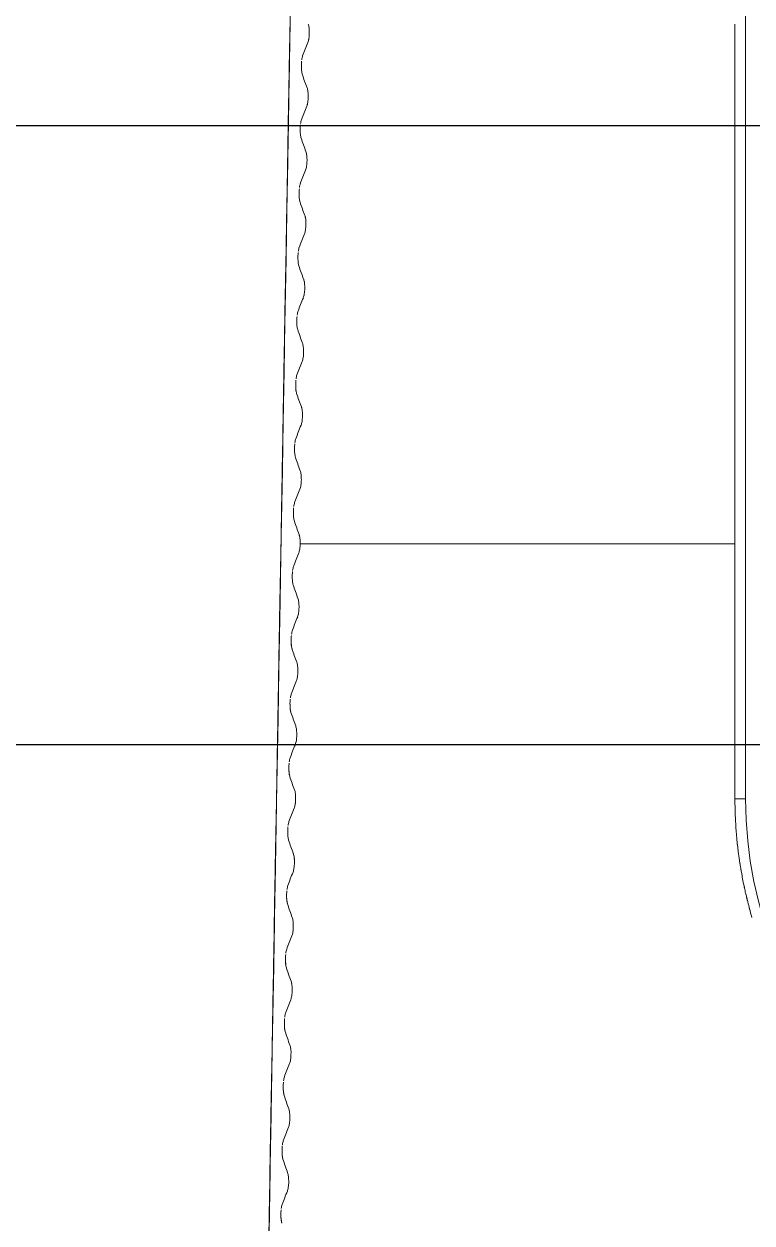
# Model space of a CAD drawing. Header units: inches. Extents: x -456 to 658, y -232 to 0.
# Drawn here: x -117.412 to -116.609, y -30.123 to -28.801 of the extents above; entities that cross this region are included whole.
import ezdxf

# ---------------------------------------------------------------- set-up
doc = ezdxf.new("R2010")
doc.units = ezdxf.units.IN
doc.header["$MEASUREMENT"] = 0

# ---------------------------------------------------------------- blocks, each defined once
blk = doc.blocks.new('ironridge flashfoot front view')
at = {"color": 0, "linetype": 'Continuous', "lineweight": 0}
for p, q in [((7330.5133, 2677.7378), (7330.5133, 2676.6238)), ((7330.5133, 2677.7378), (7330.5133, 2676.6238)), ((7330.5016, 2677.4782), (7330.5016, 2677.4681)), ((7330.5016, 2677.4579), (7330.5016, 2677.4782)), ((7330.5016, 2677.4681), (7330.5016, 2677.4579)), ((7330.5016, 2677.4579), (7330.5016, 2677.4431)), ((7330.5016, 2677.4579), (7330.5016, 2677.4431)), ((7330.5016, 2677.4431), (7330.5016, 2677.4329)), ((7330.5016, 2677.4431), (7330.5016, 2677.4228)), ((7330.5016, 2677.4329), (7330.5016, 2677.4228)), ((7330.5016, 2677.4228), (7330.5016, 2677.4079)), ((7330.5016, 2677.4228), (7330.5016, 2677.4079)), ((7330.5016, 2677.4079), (7330.5016, 2677.3977)), ((7330.5016, 2677.3876), (7330.5016, 2677.4079)), ((7330.5016, 2677.3977), (7330.5016, 2677.3876)), ((7330.5016, 2677.3876), (7330.5016, 2677.3727)), ((7330.5016, 2677.3876), (7330.5016, 2677.3727)), ((7330.5016, 2677.3727), (7330.5016, 2677.3625)), ((7330.5016, 2677.3727), (7330.5016, 2677.3524)), ((7330.5016, 2677.3625), (7330.5016, 2677.3524)), ((7330.5016, 2677.3524), (7330.5016, 2677.3375)), ((7330.5016, 2677.3524), (7330.5016, 2677.3375)), ((7330.5016, 2677.3375), (7330.5016, 2677.3274)), ((7330.5016, 2677.3172), (7330.5016, 2677.3375)), ((7330.5016, 2677.3274), (7330.5016, 2677.3172)), ((7330.5016, 2677.3172), (7330.5016, 2677.3023)), ((7330.5016, 2677.3172), (7330.5016, 2677.3023)), ((7330.5016, 2677.3023), (7330.5016, 2677.2922)), ((7330.5016, 2677.3023), (7330.5016, 2677.282)), ((7330.5016, 2677.2922), (7330.5016, 2677.282)), ((7330.5016, 2677.282), (7330.5016, 2677.2672)), ((7330.5016, 2677.282), (7330.5016, 2677.2672)), ((7330.5016, 2677.2672), (7330.5016, 2677.257)), ((7330.5016, 2677.2468), (7330.5016, 2677.2672)), ((7330.5016, 2677.257), (7330.5016, 2677.2468)), ((7330.5016, 2677.2468), (7330.5016, 2677.232)), ((7330.5016, 2677.2468), (7330.5016, 2677.232)), ((7330.5016, 2677.232), (7330.5016, 2677.2218)), ((7330.5016, 2677.232), (7330.5016, 2677.2117)), ((7330.5016, 2677.2218), (7330.5016, 2677.2117)), ((7330.5016, 2677.2117), (7330.5016, 2677.1968)), ((7330.5016, 2677.2117), (7330.5016, 2677.1968)), ((7330.5016, 2677.1968), (7330.5016, 2677.1866)), ((7330.5016, 2677.1765), (7330.5016, 2677.1968)), ((7330.5016, 2677.1866), (7330.5016, 2677.1765)), ((7330.5016, 2677.1765), (7330.5016, 2677.1616)), ((7330.5016, 2677.1765), (7330.5016, 2677.1616)), ((7330.5016, 2677.1616), (7330.5016, 2677.1515)), ((7330.5016, 2677.1616), (7330.5016, 2677.1413)), ((7330.5016, 2677.1515), (7330.5016, 2677.1413)), ((7330.5016, 2677.1413), (7330.5016, 2677.1264)), ((7330.5016, 2677.1413), (7330.5016, 2677.1264)), ((7330.5016, 2677.1264), (7330.5016, 2677.1163)), ((7330.5016, 2677.1061), (7330.5016, 2677.1264)), ((7330.5016, 2677.1163), (7330.5016, 2677.1061)), ((7330.5016, 2677.1061), (7330.5016, 2677.0913)), ((7330.5016, 2677.1061), (7330.5016, 2677.0913)), ((7330.5016, 2677.0913), (7330.5016, 2677.0811)), ((7330.5016, 2677.0913), (7330.5016, 2677.0709)), ((7330.5016, 2677.0811), (7330.5016, 2677.0709)), ((7330.5016, 2677.0709), (7330.5016, 2677.0561)), ((7330.5016, 2677.0709), (7330.5016, 2677.0561)), ((7330.5016, 2677.0561), (7330.5016, 2677.0459)), ((7330.5016, 2677.0358), (7330.5016, 2677.0561)), ((7330.5016, 2677.0459), (7330.5016, 2677.0358)), ((7330.5016, 2677.0358), (7330.5016, 2677.0209)), ((7330.5016, 2677.0358), (7330.5016, 2677.0209)), ((7330.5016, 2677.0209), (7330.5016, 2677.0107)), ((7330.5016, 2677.0209), (7330.5016, 2677.0006)), ((7330.5016, 2677.0107), (7330.5016, 2677.0006)), ((7330.5016, 2677.0006), (7330.5016, 2676.9857)), ((7330.5016, 2677.0006), (7330.5016, 2676.9857)), ((7330.5016, 2676.9857), (7330.5016, 2676.9755)), ((7330.5016, 2676.9654), (7330.5016, 2676.9857)), ((7330.5016, 2676.9755), (7330.5016, 2676.9654)), ((7330.5016, 2676.9654), (7330.5016, 2676.9505)), ((7330.5016, 2676.9654), (7330.5016, 2676.9505)), ((7330.5016, 2676.9505), (7330.5016, 2676.9404)), ((7330.5016, 2676.9505), (7330.5016, 2676.9302)), ((7330.5016, 2676.9404), (7330.5016, 2676.9302)), ((7330.5016, 2676.9302), (7330.5016, 2676.9153)), ((7330.5016, 2676.9302), (7330.5016, 2676.9153)), ((7330.5016, 2676.9052), (7330.0223, 2676.9052)), ((7330.0223, 2676.9052), (7330.5016, 2676.9052)), ((7330.5016, 2676.9153), (7330.5016, 2676.9052)), ((7330.5016, 2676.895), (7330.5016, 2676.9153)), ((7330.5016, 2676.9052), (7330.5016, 2676.895)), ((7330.5016, 2676.895), (7330.5016, 2676.8802)), ((7330.5016, 2676.895), (7330.5016, 2676.8802)), ((7330.5016, 2676.8802), (7330.5016, 2676.87)), ((7330.5016, 2676.8802), (7330.5016, 2676.8598)), ((7330.5016, 2676.87), (7330.5016, 2676.8598)), ((7330.5016, 2676.8598), (7330.5016, 2676.845)), ((7330.5016, 2676.8598), (7330.5016, 2676.845)), ((7330.5016, 2676.845), (7330.5016, 2676.8348)), ((7330.5016, 2676.8247), (7330.5016, 2676.845)), ((7330.5016, 2676.8348), (7330.5016, 2676.8247)), ((7330.5016, 2676.8247), (7330.5016, 2676.8098)), ((7330.5016, 2676.8247), (7330.5016, 2676.8098)), ((7330.5016, 2676.8098), (7330.5016, 2676.7996)), ((7330.5016, 2676.8098), (7330.5016, 2676.7895)), ((7330.5016, 2676.7996), (7330.5016, 2676.7895)), ((7330.5016, 2676.7895), (7330.5016, 2676.7746)), ((7330.5016, 2676.7895), (7330.5016, 2676.7746)), ((7330.5016, 2676.7746), (7330.5016, 2676.7645)), ((7330.5016, 2676.7543), (7330.5016, 2676.7746)), ((7330.5016, 2676.7645), (7330.5016, 2676.7543)), ((7330.5016, 2676.7543), (7330.5016, 2676.7394)), ((7330.5016, 2676.7543), (7330.5016, 2676.7394)), ((7330.5016, 2676.7394), (7330.5016, 2676.7293)), ((7330.5016, 2676.7394), (7330.5016, 2676.7191)), ((7330.5016, 2676.7293), (7330.5016, 2676.7191)), ((7330.5016, 2676.7191), (7330.5016, 2676.7043)), ((7330.5016, 2676.7191), (7330.5016, 2676.7043)), ((7330.5016, 2676.7043), (7330.5016, 2676.6941)), ((7330.5016, 2676.6839), (7330.5016, 2676.7043)), ((7330.5016, 2676.6941), (7330.5016, 2676.6839)), ((7330.5016, 2676.6839), (7330.5016, 2676.6691)), ((7330.5016, 2676.6839), (7330.5016, 2676.6691)), ((7330.5016, 2676.6691), (7330.5016, 2676.6589)), ((7330.5016, 2676.6691), (7330.5016, 2676.6488)), ((7330.5016, 2676.6589), (7330.5016, 2676.6488)), ((7330.5016, 2676.6488), (7330.5016, 2676.6339)), ((7330.5016, 2676.6488), (7330.5016, 2676.6339)), ((7330.5016, 2676.6339), (7330.5016, 2676.6237)), ((7330.5016, 2676.6238), (7330.5016, 2676.6339)), ((7330.5133, 2676.6238), (7330.5016, 2676.6238)), ((7330.5016, 2676.6238), (7330.5133, 2676.6238)), ((7330.5016, 2676.6237), (7330.5016, 2676.6238))]:
    blk.add_line(p, q, dxfattribs=at)
blk.add_arc((7330.9648, 2676.6238), 0.4515, 180, 0, dxfattribs=at)
blk.add_arc((7330.9648, 2676.6238), 0.4515, 180, 0, dxfattribs=at)
at = {"color": 0, "linetype": 'Continuous', "lineweight": 0, "extrusion": (0, 0, -1)}
for centre, major_axis, ratio, start_param, end_param in [((7331.2618, 2677.3289), (-1.2577, 0), 0.5, 0.182485, 0.206585), ((7331.2646, 2677.5261), (-1.2571, 0), 0.5, -0.189177, -0.165143), ((7331.2623, 2677.2586), (-1.2594, 0), 0.5, 0.182258, 0.206325), ((7331.265, 2677.4557), (-1.2587, 0), 0.5, -0.188917, -0.164916), ((7331.2627, 2677.1882), (-1.2611, 0), 0.5, 0.182032, 0.206066), ((7331.2655, 2677.3853), (-1.2604, 0), 0.5, -0.188658, -0.16469), ((7331.2631, 2677.1178), (-1.2627, 0), 0.5, 0.181807, 0.205808), ((7331.2659, 2677.315), (-1.2621, 0), 0.5, -0.1884, -0.164464), ((7331.2636, 2677.0474), (-1.2644, 0), 0.5, 0.181582, 0.205551), ((7331.2663, 2677.2446), (-1.2637, 0), 0.5, -0.188142, -0.164239), ((7331.264, 2676.9771), (-1.2661, 0), 0.5, 0.181358, 0.205294), ((7331.2668, 2677.1742), (-1.2654, 0), 0.5, -0.187885, -0.164014), ((7331.2644, 2676.9067), (-1.2677, 0), 0.5, 0.181134, 0.205037), ((7331.2672, 2677.1039), (-1.2671, 0), 0.5, -0.187629, -0.16379), ((7331.2649, 2676.8363), (-1.2694, 0), 0.5, 0.180911, 0.204782), ((7331.2677, 2677.0335), (-1.2687, 0), 0.5, -0.187373, -0.163567), ((7331.2653, 2676.766), (-1.271, 0), 0.5, 0.180688, 0.204527), ((7331.2681, 2676.9631), (-1.2704, 0), 0.5, -0.187118, -0.163344), ((7331.2658, 2676.6956), (-1.2727, 0), 0.5, 0.180466, 0.204273), ((7331.2685, 2676.8928), (-1.2721, 0), 0.5, -0.186864, -0.163122), ((7331.2662, 2676.6252), (-1.2744, 0), 0.5, 0.180245, 0.204019), ((7331.269, 2676.8224), (-1.2737, 0), 0.5, -0.18661, -0.1629), ((7331.2666, 2676.5548), (-1.276, 0), 0.5, 0.180024, 0.203766), ((7331.2694, 2676.752), (-1.2754, 0), 0.5, -0.186357, -0.162679), ((7331.2671, 2676.4845), (-1.2777, 0), 0.5, 0.179804, 0.203514), ((7332.3514, 2676.6765), (-1.8495, -0.0704), 0.500271, -0.008036, 0.008036), ((7331.2698, 2676.6817), (-1.2771, 0), 0.5, -0.186105, -0.162459), ((7332.3274, 2676.7801), (-1.8228, -0.2092), 0.502454, -0.000385, 0.008118), ((7331.2675, 2676.4141), (-1.2794, 0), 0.5, 0.179585, 0.203263), ((7332.2799, 2676.6216), (-1.7781, -0.0003), 0.500014, -0.104746, -0.087942), ((7331.2703, 2676.6113), (-1.2787, 0), 0.5, -0.185853, -0.162239), ((7332.2096, 2676.6174), (-1.7074, -0.0002), 0.500014, -0.145782, -0.128199), ((7331.2679, 2676.3437), (-1.281, 0), 0.5, 0.179366, 0.203012), ((7331.2707, 2676.5409), (-1.2804, 0), 0.5, -0.185602, -0.16202), ((7331.2684, 2676.2733), (-1.2827, 0), 0.5, 0.179147, 0.202762), ((7331.2711, 2676.4706), (-1.2821, 0), 0.5, -0.185352, -0.161801), ((7331.2688, 2676.203), (-1.2844, 0), 0.5, 0.178929, 0.202512), ((7331.2716, 2676.4002), (-1.2837, 0), 0.5, -0.185102, -0.161583), ((7331.2692, 2676.1326), (-1.286, 0), 0.5, 0.178712, 0.202263), ((7331.272, 2676.3298), (-1.2854, 0), 0.5, -0.184853, -0.161365), ((7331.2697, 2676.0622), (-1.2877, 0), 0.5, 0.178495, 0.202015)]:
    blk.add_ellipse(centre, major_axis=major_axis, ratio=ratio, start_param=start_param, end_param=end_param, dxfattribs=at)
at = {"color": 0, "linetype": 'Continuous', "lineweight": 0}
for centre, major_axis, start_param, end_param in [((7332.3513, 2676.6237), (-1.8497, 0), 0.010989, 0.02707), ((7332.3273, 2676.6232), (-1.8257, 0), 0.049151, 0.065467), ((7332.2798, 2676.6214), (-1.778, 0), 0.088037, 0.104841), ((7332.2095, 2676.6172), (-1.7073, 0), 0.128267, 0.145851)]:
    blk.add_ellipse(centre, major_axis=major_axis, ratio=0.5, start_param=start_param, end_param=end_param, dxfattribs=at)
for points in [[(7330.0178, 2677.8613), (7329.9974, 2676.6944), (7329.9771, 2675.5276), (7329.9567, 2674.3608)], [(7329.9567, 2674.3608), (7329.9774, 2675.5463), (7329.9978, 2676.7131), (7330.0178, 2677.8613)], [(7330.0179, 2677.8613), (7329.9981, 2676.7255), (7329.9777, 2675.5586), (7329.9568, 2674.3608)], [(7329.9568, 2674.3608), (7329.9772, 2675.5276), (7329.9976, 2676.6944), (7330.0179, 2677.8613)], [(7330.0319, 2677.4623), (7330.0317, 2677.4606), (7330.0313, 2677.4591), (7330.0309, 2677.4579)], [(7330.0236, 2677.4329), (7330.0237, 2677.4344), (7330.0238, 2677.4359), (7330.0239, 2677.4373)], [(7330.024, 2677.4387), (7330.0243, 2677.4404), (7330.0246, 2677.442), (7330.025, 2677.4431)], [(7330.0307, 2677.3919), (7330.0304, 2677.3902), (7330.0301, 2677.3887), (7330.0296, 2677.3876)], [(7330.0224, 2677.3625), (7330.0224, 2677.364), (7330.0225, 2677.3656), (7330.0226, 2677.367)], [(7330.0228, 2677.3684), (7330.023, 2677.3701), (7330.0233, 2677.3716), (7330.0237, 2677.3727)], [(7330.0294, 2677.3215), (7330.0292, 2677.3199), (7330.0288, 2677.3183), (7330.0283, 2677.3172)], [(7330.0215, 2677.298), (7330.0218, 2677.2997), (7330.0221, 2677.3012), (7330.0225, 2677.3023)], [(7330.0211, 2677.2922), (7330.0212, 2677.2937), (7330.0212, 2677.2952), (7330.0214, 2677.2966)], [(7330.0282, 2677.2512), (7330.0279, 2677.2495), (7330.0275, 2677.248), (7330.0271, 2677.2468)], [(7330.0199, 2677.2218), (7330.0199, 2677.2233), (7330.02, 2677.2248), (7330.0201, 2677.2262)], [(7330.0203, 2677.2276), (7330.0205, 2677.2294), (7330.0208, 2677.2309), (7330.0212, 2677.232)], [(7330.0269, 2677.1808), (7330.0266, 2677.1791), (7330.0263, 2677.1776), (7330.0258, 2677.1765)], [(7330.0186, 2677.1515), (7330.0187, 2677.153), (7330.0187, 2677.1545), (7330.0189, 2677.1559)], [(7330.019, 2677.1573), (7330.0193, 2677.159), (7330.0196, 2677.1605), (7330.02, 2677.1616)], [(7330.0256, 2677.1105), (7330.0254, 2677.1088), (7330.025, 2677.1072), (7330.0245, 2677.1061)], [(7330.0178, 2677.0869), (7330.018, 2677.0886), (7330.0183, 2677.0902), (7330.0187, 2677.0913)], [(7330.0174, 2677.0811), (7330.0174, 2677.0826), (7330.0175, 2677.0841), (7330.0176, 2677.0855)], [(7330.0244, 2677.0401), (7330.0241, 2677.0384), (7330.0238, 2677.0369), (7330.0233, 2677.0358)], [(7330.0161, 2677.0107), (7330.0162, 2677.0122), (7330.0162, 2677.0138), (7330.0164, 2677.0152)], [(7330.0165, 2677.0166), (7330.0168, 2677.0183), (7330.0171, 2677.0198), (7330.0175, 2677.0209)], [(7330.0231, 2676.9697), (7330.0228, 2676.968), (7330.0225, 2676.9665), (7330.022, 2676.9654)], [(7330.0149, 2676.9404), (7330.0149, 2676.9419), (7330.015, 2676.9434), (7330.0151, 2676.9448)], [(7330.0153, 2676.9462), (7330.0155, 2676.9479), (7330.0158, 2676.9494), (7330.0162, 2676.9505)], [(7330.0218, 2676.8994), (7330.0216, 2676.8977), (7330.0212, 2676.8962), (7330.0208, 2676.895)], [(7330.014, 2676.8758), (7330.0143, 2676.8775), (7330.0146, 2676.8791), (7330.015, 2676.8802)], [(7330.0136, 2676.87), (7330.0137, 2676.8715), (7330.0137, 2676.873), (7330.0139, 2676.8744)], [(7330.0206, 2676.829), (7330.0203, 2676.8273), (7330.02, 2676.8258), (7330.0195, 2676.8247)], [(7330.0134, 2676.7895), (7330.0126, 2676.7917), (7330.0123, 2676.7958), (7330.0124, 2676.7996)], [(7330.0124, 2676.7996), (7330.0124, 2676.8011), (7330.0125, 2676.8027), (7330.0126, 2676.8041)], [(7330.0128, 2676.8055), (7330.013, 2676.8072), (7330.0133, 2676.8087), (7330.0137, 2676.8098)], [(7330.0193, 2676.7586), (7330.0191, 2676.757), (7330.0187, 2676.7554), (7330.0182, 2676.7543)], [(7330.0111, 2676.7293), (7330.0112, 2676.7308), (7330.0112, 2676.7323), (7330.0114, 2676.7337)], [(7330.0115, 2676.7351), (7330.0118, 2676.7368), (7330.0121, 2676.7383), (7330.0125, 2676.7394)], [(7330.0121, 2676.7191), (7330.0114, 2676.7213), (7330.0111, 2676.7255), (7330.0111, 2676.7293)], [(7330.0181, 2676.6883), (7330.0178, 2676.6866), (7330.0175, 2676.6851), (7330.017, 2676.6839)], [(7330.0103, 2676.6647), (7330.0105, 2676.6664), (7330.0108, 2676.668), (7330.0112, 2676.6691)], [(7330.0108, 2676.6488), (7330.0101, 2676.6509), (7330.0098, 2676.6551), (7330.0099, 2676.6589)], [(7330.0099, 2676.6589), (7330.0099, 2676.6604), (7330.01, 2676.6619), (7330.0101, 2676.6633)], [(7330.0168, 2676.6179), (7330.0165, 2676.6162), (7330.0162, 2676.6147), (7330.0157, 2676.6136)], [(7330.009, 2676.5944), (7330.0093, 2676.5961), (7330.0096, 2676.5976), (7330.01, 2676.5987)], [(7330.5023, 2676.5987), (7330.5024, 2676.5968), (7330.5026, 2676.593), (7330.5029, 2676.5886)], [(7330.0086, 2676.5886), (7330.0087, 2676.59), (7330.0087, 2676.5916), (7330.0089, 2676.593)], [(7330.0096, 2676.5784), (7330.0089, 2676.5806), (7330.0086, 2676.5847), (7330.0086, 2676.5886)], [(7330.5034, 2676.5827), (7330.5033, 2676.5845), (7330.5031, 2676.5865), (7330.5029, 2676.5886)], [(7330.0155, 2676.5475), (7330.0153, 2676.5459), (7330.0149, 2676.5443), (7330.0145, 2676.5432)], [(7330.0074, 2676.5182), (7330.0074, 2676.5197), (7330.0075, 2676.5212), (7330.0076, 2676.5226)], [(7330.0078, 2676.524), (7330.008, 2676.5257), (7330.0083, 2676.5272), (7330.0087, 2676.5283)], [(7330.5124, 2676.5241), (7330.5121, 2676.5259), (7330.5118, 2676.5273), (7330.5115, 2676.5283)], [(7330.0083, 2676.508), (7330.0076, 2676.5102), (7330.0073, 2676.5144), (7330.0074, 2676.5182)], [(7330.0143, 2676.4772), (7330.014, 2676.4755), (7330.0137, 2676.474), (7330.0132, 2676.4729)], [(7330.0065, 2676.4536), (7330.0067, 2676.4554), (7330.0071, 2676.4569), (7330.0075, 2676.458)], [(7330.0061, 2676.4478), (7330.0061, 2676.4493), (7330.0062, 2676.4508), (7330.0064, 2676.4522)], [(7330.0071, 2676.4377), (7330.0064, 2676.4399), (7330.0061, 2676.444), (7330.0061, 2676.4478)], [(7330.013, 2676.4068), (7330.0128, 2676.4051), (7330.0124, 2676.4036), (7330.0119, 2676.4025)], [(7330.0053, 2676.3833), (7330.0055, 2676.385), (7330.0058, 2676.3865), (7330.0062, 2676.3876)], [(7330.0058, 2676.3673), (7330.0051, 2676.3695), (7330.0048, 2676.3736), (7330.0049, 2676.3775)], [(7330.0049, 2676.3775), (7330.0049, 2676.379), (7330.005, 2676.3805), (7330.0051, 2676.3819)], [(7330.0118, 2676.3365), (7330.0115, 2676.3348), (7330.0111, 2676.3332), (7330.0107, 2676.3321)], [(7330.0036, 2676.3071), (7330.0036, 2676.3086), (7330.0037, 2676.3101), (7330.0039, 2676.3115)], [(7330.004, 2676.3129), (7330.0042, 2676.3146), (7330.0046, 2676.3162), (7330.0049, 2676.3173)], [(7330.0046, 2676.2969), (7330.0039, 2676.2991), (7330.0036, 2676.3033), (7330.0036, 2676.3071)], [(7330.0105, 2676.2661), (7330.0102, 2676.2644), (7330.0099, 2676.2629), (7330.0094, 2676.2618)], [(7330.0028, 2676.2426), (7330.003, 2676.2443), (7330.0033, 2676.2458), (7330.0037, 2676.2469)], [(7330.0033, 2676.2266), (7330.0026, 2676.2288), (7330.0023, 2676.2329), (7330.0024, 2676.2367)], [(7330.0024, 2676.2367), (7330.0024, 2676.2382), (7330.0025, 2676.2398), (7330.0026, 2676.2412)], [(7330.0092, 2676.1957), (7330.009, 2676.194), (7330.0086, 2676.1925), (7330.0082, 2676.1914)], [(7330.0015, 2676.1722), (7330.0017, 2676.1739), (7330.002, 2676.1754), (7330.0024, 2676.1765)], [(7330.0011, 2676.1664), (7330.0011, 2676.1679), (7330.0012, 2676.1694), (7330.0014, 2676.1708)], [(7330.0021, 2676.1562), (7330.0014, 2676.1584), (7330.0011, 2676.1625), (7330.0011, 2676.1664)]]:
    blk.add_open_spline(points, degree=3, dxfattribs=at)
for points, knots in [([(7330.0324, 2677.4681), (7330.0324, 2677.4702), (7330.0324, 2677.4722), (7330.0321, 2677.474), (7330.0319, 2677.4758), (7330.0316, 2677.4772), (7330.0312, 2677.4782)], [0.0002672688, 0.0002672688, 0.0002672688, 0.0002672688, 0.0004003883, 0.0004003883, 0.0004003883, 0.0005335079, 0.0005335079, 0.0005335079, 0.0005335079]), ([(7330.0312, 2677.4782), (7330.0316, 2677.4771), (7330.0319, 2677.4756), (7330.0322, 2677.4739), (7330.0324, 2677.4722), (7330.0324, 2677.4701), (7330.0324, 2677.4681)], [0, 0, 0, 0, 0.0001348826, 0.0001348826, 0.0001348826, 0.0002697652, 0.0002697652, 0.0002697652, 0.0002697652]), ([(7330.0309, 2677.4579), (7330.0313, 2677.459), (7330.0316, 2677.4604), (7330.0319, 2677.4622), (7330.0321, 2677.4631), (7330.0322, 2677.464), (7330.0323, 2677.465), (7330.0323, 2677.466), (7330.0324, 2677.4671), (7330.0324, 2677.4681)], [0, 0, 0, 0, 0.0001336344, 0.0001336344, 0.0001336344, 0.0002004516, 0.0002004516, 0.0002004516, 0.0002672688, 0.0002672688, 0.0002672688, 0.0002672688]), ([(7330.0246, 2677.4228), (7330.0243, 2677.4238), (7330.024, 2677.4254), (7330.0238, 2677.4271), (7330.0237, 2677.4288), (7330.0236, 2677.4309), (7330.0236, 2677.4329)], [0, 0, 0, 0, 0.0001329686, 0.0001329686, 0.0001329686, 0.0002659373, 0.0002659373, 0.0002659373, 0.0002659373]), ([(7330.0246, 2677.4228), (7330.0243, 2677.4238), (7330.024, 2677.4252), (7330.0238, 2677.427), (7330.0238, 2677.427), (7330.0238, 2677.4271), (7330.0238, 2677.4271)], [0, 0, 0, 0, 0.0001329686, 0.0001329686, 0.0001329686, 0.0001337566, 0.0001337566, 0.0001337566, 0.0001337566]), ([(7330.0311, 2677.3977), (7330.0312, 2677.3998), (7330.0311, 2677.4018), (7330.0309, 2677.4036), (7330.0307, 2677.4054), (7330.0304, 2677.4068), (7330.03, 2677.4079)], [0.0002672624, 0.0002672624, 0.0002672624, 0.0002672624, 0.0004003796, 0.0004003796, 0.0004003796, 0.0005334967, 0.0005334967, 0.0005334967, 0.0005334967]), ([(7330.03, 2677.4079), (7330.0304, 2677.4068), (7330.0307, 2677.4052), (7330.0309, 2677.4035), (7330.0311, 2677.4018), (7330.0312, 2677.3997), (7330.0311, 2677.3977)], [0, 0, 0, 0, 0.0001348804, 0.0001348804, 0.0001348804, 0.0002697608, 0.0002697608, 0.0002697608, 0.0002697608]), ([(7330.0296, 2677.3876), (7330.03, 2677.3886), (7330.0304, 2677.39), (7330.0307, 2677.3918), (7330.0308, 2677.3927), (7330.0309, 2677.3937), (7330.031, 2677.3947), (7330.0311, 2677.3957), (7330.0311, 2677.3967), (7330.0311, 2677.3977)], [0, 0, 0, 0, 0.0001336312, 0.0001336312, 0.0001336312, 0.0002004468, 0.0002004468, 0.0002004468, 0.0002672624, 0.0002672624, 0.0002672624, 0.0002672624]), ([(7330.0234, 2677.3524), (7330.023, 2677.3535), (7330.0228, 2677.355), (7330.0226, 2677.3567), (7330.0224, 2677.3585), (7330.0224, 2677.3605), (7330.0224, 2677.3625)], [0, 0, 0, 0, 0.0001329668, 0.0001329668, 0.0001329668, 0.0002659335, 0.0002659335, 0.0002659335, 0.0002659335]), ([(7330.0234, 2677.3524), (7330.023, 2677.3534), (7330.0228, 2677.3549), (7330.0226, 2677.3567), (7330.0226, 2677.3567), (7330.0226, 2677.3567), (7330.0226, 2677.3567)], [0, 0, 0, 0, 0.0001329668, 0.0001329668, 0.0001329668, 0.0001337629, 0.0001337629, 0.0001337629, 0.0001337629]), ([(7330.0283, 2677.3172), (7330.0288, 2677.3183), (7330.0291, 2677.3197), (7330.0294, 2677.3215), (7330.0295, 2677.3224), (7330.0297, 2677.3233), (7330.0297, 2677.3243), (7330.0298, 2677.3253), (7330.0299, 2677.3263), (7330.0299, 2677.3274)], [0, 0, 0, 0, 0.000133628, 0.000133628, 0.000133628, 0.0002004421, 0.0002004421, 0.0002004421, 0.0002672561, 0.0002672561, 0.0002672561, 0.0002672561]), ([(7330.0299, 2677.3274), (7330.0299, 2677.3295), (7330.0298, 2677.3314), (7330.0296, 2677.3332), (7330.0294, 2677.3351), (7330.0291, 2677.3365), (7330.0287, 2677.3375)], [0.0002672561, 0.0002672561, 0.0002672561, 0.0002672561, 0.0004003709, 0.0004003709, 0.0004003709, 0.0005334857, 0.0005334857, 0.0005334857, 0.0005334857]), ([(7330.0287, 2677.3375), (7330.0291, 2677.3364), (7330.0294, 2677.3349), (7330.0296, 2677.3331), (7330.0298, 2677.3314), (7330.0299, 2677.3294), (7330.0299, 2677.3274)], [0, 0, 0, 0, 0.0001348782, 0.0001348782, 0.0001348782, 0.0002697564, 0.0002697564, 0.0002697564, 0.0002697564]), ([(7330.0221, 2677.282), (7330.0218, 2677.2831), (7330.0215, 2677.2846), (7330.0213, 2677.2864), (7330.0212, 2677.2881), (7330.0211, 2677.2902), (7330.0211, 2677.2922)], [0, 0, 0, 0, 0.0001329649, 0.0001329649, 0.0001329649, 0.0002659298, 0.0002659298, 0.0002659298, 0.0002659298]), ([(7330.0221, 2677.282), (7330.0218, 2677.2831), (7330.0215, 2677.2845), (7330.0213, 2677.2863), (7330.0213, 2677.2863), (7330.0213, 2677.2863), (7330.0213, 2677.2863)], [0, 0, 0, 0, 0.0001329649, 0.0001329649, 0.0001329649, 0.0001337473, 0.0001337473, 0.0001337473, 0.0001337473]), ([(7330.0286, 2677.257), (7330.0287, 2677.2591), (7330.0286, 2677.2611), (7330.0284, 2677.2629), (7330.0281, 2677.2647), (7330.0278, 2677.2661), (7330.0274, 2677.2672)], [0.0002672497, 0.0002672497, 0.0002672497, 0.0002672497, 0.0004003622, 0.0004003622, 0.0004003622, 0.0005334746, 0.0005334746, 0.0005334746, 0.0005334746]), ([(7330.0274, 2677.2672), (7330.0279, 2677.266), (7330.0282, 2677.2645), (7330.0284, 2677.2628), (7330.0286, 2677.2611), (7330.0287, 2677.259), (7330.0286, 2677.257)], [0, 0, 0, 0, 0.000134876, 0.000134876, 0.000134876, 0.0002697521, 0.0002697521, 0.0002697521, 0.0002697521]), ([(7330.0271, 2677.2468), (7330.0275, 2677.2479), (7330.0279, 2677.2493), (7330.0281, 2677.2511), (7330.0283, 2677.252), (7330.0284, 2677.2529), (7330.0285, 2677.2539), (7330.0286, 2677.2549), (7330.0286, 2677.256), (7330.0286, 2677.257)], [0, 0, 0, 0, 0.0001336249, 0.0001336249, 0.0001336249, 0.0002004373, 0.0002004373, 0.0002004373, 0.0002672497, 0.0002672497, 0.0002672497, 0.0002672497]), ([(7330.0209, 2677.2117), (7330.0205, 2677.2127), (7330.0203, 2677.2143), (7330.0201, 2677.216), (7330.0199, 2677.2177), (7330.0198, 2677.2198), (7330.0199, 2677.2218)], [0, 0, 0, 0, 0.0001329631, 0.0001329631, 0.0001329631, 0.0002659261, 0.0002659261, 0.0002659261, 0.0002659261]), ([(7330.0209, 2677.2117), (7330.0205, 2677.2127), (7330.0203, 2677.2141), (7330.0201, 2677.2159), (7330.0201, 2677.216), (7330.0201, 2677.216), (7330.0201, 2677.216)], [0, 0, 0, 0, 0.0001329631, 0.0001329631, 0.0001329631, 0.0001337478, 0.0001337478, 0.0001337478, 0.0001337478]), ([(7330.0274, 2677.1866), (7330.0274, 2677.1887), (7330.0273, 2677.1907), (7330.0271, 2677.1925), (7330.0269, 2677.1943), (7330.0266, 2677.1958), (7330.0262, 2677.1968)], [0.0002672435, 0.0002672435, 0.0002672435, 0.0002672435, 0.0004003535, 0.0004003535, 0.0004003535, 0.0005334636, 0.0005334636, 0.0005334636, 0.0005334636]), ([(7330.0262, 2677.1968), (7330.0266, 2677.1957), (7330.0269, 2677.1941), (7330.0271, 2677.1924), (7330.0273, 2677.1907), (7330.0274, 2677.1887), (7330.0274, 2677.1866)], [0, 0, 0, 0, 0.0001348739, 0.0001348739, 0.0001348739, 0.0002697477, 0.0002697477, 0.0002697477, 0.0002697477]), ([(7330.0258, 2677.1765), (7330.0262, 2677.1775), (7330.0266, 2677.1789), (7330.0269, 2677.1807), (7330.027, 2677.1816), (7330.0271, 2677.1826), (7330.0272, 2677.1836), (7330.0273, 2677.1846), (7330.0273, 2677.1856), (7330.0274, 2677.1866)], [0, 0, 0, 0, 0.0001336217, 0.0001336217, 0.0001336217, 0.0002004326, 0.0002004326, 0.0002004326, 0.0002672435, 0.0002672435, 0.0002672435, 0.0002672435]), ([(7330.0196, 2677.1413), (7330.0193, 2677.1424), (7330.019, 2677.1439), (7330.0188, 2677.1456), (7330.0187, 2677.1474), (7330.0186, 2677.1494), (7330.0186, 2677.1515)], [0, 0, 0, 0, 0.0001329612, 0.0001329612, 0.0001329612, 0.0002659225, 0.0002659225, 0.0002659225, 0.0002659225]), ([(7330.0196, 2677.1413), (7330.0193, 2677.1423), (7330.019, 2677.1438), (7330.0188, 2677.1456), (7330.0188, 2677.1456), (7330.0188, 2677.1456), (7330.0188, 2677.1456)], [0, 0, 0, 0, 0.0001329612, 0.0001329612, 0.0001329612, 0.0001337541, 0.0001337541, 0.0001337541, 0.0001337541]), ([(7330.0245, 2677.1061), (7330.025, 2677.1072), (7330.0253, 2677.1086), (7330.0256, 2677.1104), (7330.0258, 2677.1113), (7330.0259, 2677.1122), (7330.0259, 2677.1132), (7330.026, 2677.1142), (7330.0261, 2677.1152), (7330.0261, 2677.1163)], [0, 0, 0, 0, 0.0001336186, 0.0001336186, 0.0001336186, 0.0002004279, 0.0002004279, 0.0002004279, 0.0002672372, 0.0002672372, 0.0002672372, 0.0002672372]), ([(7330.0261, 2677.1163), (7330.0261, 2677.1184), (7330.026, 2677.1203), (7330.0258, 2677.1222), (7330.0256, 2677.124), (7330.0253, 2677.1254), (7330.0249, 2677.1264)], [0.0002672372, 0.0002672372, 0.0002672372, 0.0002672372, 0.0004003449, 0.0004003449, 0.0004003449, 0.0005334527, 0.0005334527, 0.0005334527, 0.0005334527]), ([(7330.0249, 2677.1264), (7330.0253, 2677.1253), (7330.0256, 2677.1238), (7330.0258, 2677.1221), (7330.026, 2677.1203), (7330.0261, 2677.1183), (7330.0261, 2677.1163)], [0, 0, 0, 0, 0.0001348717, 0.0001348717, 0.0001348717, 0.0002697434, 0.0002697434, 0.0002697434, 0.0002697434]), ([(7330.0184, 2677.0709), (7330.018, 2677.072), (7330.0177, 2677.0735), (7330.0176, 2677.0753), (7330.0174, 2677.077), (7330.0173, 2677.0791), (7330.0174, 2677.0811)], [0, 0, 0, 0, 0.0001329594, 0.0001329594, 0.0001329594, 0.0002659188, 0.0002659188, 0.0002659188, 0.0002659188]), ([(7330.0184, 2677.0709), (7330.018, 2677.072), (7330.0178, 2677.0734), (7330.0176, 2677.0752), (7330.0176, 2677.0752), (7330.0176, 2677.0752), (7330.0176, 2677.0752)], [0, 0, 0, 0, 0.0001329594, 0.0001329594, 0.0001329594, 0.0001337612, 0.0001337612, 0.0001337612, 0.0001337612]), ([(7330.0248, 2677.0459), (7330.0249, 2677.048), (7330.0248, 2677.05), (7330.0246, 2677.0518), (7330.0244, 2677.0536), (7330.024, 2677.055), (7330.0237, 2677.0561)], [0.0002672309, 0.0002672309, 0.0002672309, 0.0002672309, 0.0004003363, 0.0004003363, 0.0004003363, 0.0005334417, 0.0005334417, 0.0005334417, 0.0005334417]), ([(7330.0237, 2677.0561), (7330.0241, 2677.055), (7330.0244, 2677.0534), (7330.0246, 2677.0517), (7330.0248, 2677.05), (7330.0249, 2677.0479), (7330.0248, 2677.0459)], [0, 0, 0, 0, 0.0001348695, 0.0001348695, 0.0001348695, 0.0002697391, 0.0002697391, 0.0002697391, 0.0002697391]), ([(7330.0233, 2677.0358), (7330.0237, 2677.0368), (7330.0241, 2677.0382), (7330.0244, 2677.04), (7330.0245, 2677.0409), (7330.0246, 2677.0419), (7330.0247, 2677.0429), (7330.0248, 2677.0439), (7330.0248, 2677.0449), (7330.0248, 2677.0459)], [0, 0, 0, 0, 0.0001336155, 0.0001336155, 0.0001336155, 0.0002004232, 0.0002004232, 0.0002004232, 0.0002672309, 0.0002672309, 0.0002672309, 0.0002672309]), ([(7330.0171, 2677.0006), (7330.0168, 2677.0017), (7330.0165, 2677.0032), (7330.0163, 2677.0049), (7330.0162, 2677.0067), (7330.0161, 2677.0087), (7330.0161, 2677.0107)], [0, 0, 0, 0, 0.0001329576, 0.0001329576, 0.0001329576, 0.0002659152, 0.0002659152, 0.0002659152, 0.0002659152]), ([(7330.0171, 2677.0006), (7330.0168, 2677.0016), (7330.0165, 2677.003), (7330.0163, 2677.0049), (7330.0163, 2677.0049), (7330.0163, 2677.0049), (7330.0163, 2677.0049)], [0, 0, 0, 0, 0.0001329576, 0.0001329576, 0.0001329576, 0.0001337421, 0.0001337421, 0.0001337421, 0.0001337421]), ([(7330.0236, 2676.9755), (7330.0236, 2676.9777), (7330.0235, 2676.9796), (7330.0233, 2676.9814), (7330.0231, 2676.9832), (7330.0228, 2676.9847), (7330.0224, 2676.9857)], [0.0002672247, 0.0002672247, 0.0002672247, 0.0002672247, 0.0004003278, 0.0004003278, 0.0004003278, 0.0005334309, 0.0005334309, 0.0005334309, 0.0005334309]), ([(7330.0224, 2676.9857), (7330.0228, 2676.9846), (7330.0231, 2676.9831), (7330.0233, 2676.9813), (7330.0235, 2676.9796), (7330.0236, 2676.9776), (7330.0236, 2676.9755)], [0, 0, 0, 0, 0.0001348674, 0.0001348674, 0.0001348674, 0.0002697348, 0.0002697348, 0.0002697348, 0.0002697348]), ([(7330.022, 2676.9654), (7330.0225, 2676.9664), (7330.0228, 2676.9679), (7330.0231, 2676.9696), (7330.0232, 2676.9705), (7330.0233, 2676.9715), (7330.0234, 2676.9725), (7330.0235, 2676.9735), (7330.0236, 2676.9745), (7330.0236, 2676.9755)], [0, 0, 0, 0, 0.0001336124, 0.0001336124, 0.0001336124, 0.0002004185, 0.0002004185, 0.0002004185, 0.0002672247, 0.0002672247, 0.0002672247, 0.0002672247]), ([(7330.0159, 2676.9302), (7330.0155, 2676.9313), (7330.0152, 2676.9328), (7330.0151, 2676.9346), (7330.0149, 2676.9363), (7330.0148, 2676.9383), (7330.0149, 2676.9404)], [0, 0, 0, 0, 0.0001329558, 0.0001329558, 0.0001329558, 0.0002659116, 0.0002659116, 0.0002659116, 0.0002659116]), ([(7330.0159, 2676.9302), (7330.0155, 2676.9313), (7330.0153, 2676.9327), (7330.0151, 2676.9345), (7330.0151, 2676.9345), (7330.0151, 2676.9345), (7330.0151, 2676.9345)], [0, 0, 0, 0, 0.0001329558, 0.0001329558, 0.0001329558, 0.0001337547, 0.0001337547, 0.0001337547, 0.0001337547]), ([(7330.0208, 2676.895), (7330.0212, 2676.8961), (7330.0216, 2676.8975), (7330.0218, 2676.8993), (7330.022, 2676.9002), (7330.0221, 2676.9011), (7330.0222, 2676.9021), (7330.0222, 2676.9031), (7330.0223, 2676.9041), (7330.0223, 2676.9052)], [0, 0, 0, 0, 0.0001336093, 0.0001336093, 0.0001336093, 0.0002004139, 0.0002004139, 0.0002004139, 0.0002672185, 0.0002672185, 0.0002672185, 0.0002672185]), ([(7330.0223, 2676.9052), (7330.0223, 2676.9073), (7330.0223, 2676.9092), (7330.022, 2676.9111), (7330.0218, 2676.9129), (7330.0215, 2676.9143), (7330.0211, 2676.9153)], [0.0002672185, 0.0002672185, 0.0002672185, 0.0002672185, 0.0004003193, 0.0004003193, 0.0004003193, 0.0005334201, 0.0005334201, 0.0005334201, 0.0005334201]), ([(7330.0211, 2676.9153), (7330.0216, 2676.9142), (7330.0219, 2676.9127), (7330.0221, 2676.911), (7330.0223, 2676.9092), (7330.0223, 2676.9072), (7330.0223, 2676.9052)], [0, 0, 0, 0, 0.0001348653, 0.0001348653, 0.0001348653, 0.0002697305, 0.0002697305, 0.0002697305, 0.0002697305]), ([(7330.0146, 2676.8598), (7330.0142, 2676.8609), (7330.014, 2676.8625), (7330.0138, 2676.8642), (7330.0137, 2676.8659), (7330.0136, 2676.868), (7330.0136, 2676.87)], [0, 0, 0, 0, 0.000132954, 0.000132954, 0.000132954, 0.0002659079, 0.0002659079, 0.0002659079, 0.0002659079]), ([(7330.0146, 2676.8598), (7330.0143, 2676.8609), (7330.014, 2676.8623), (7330.0138, 2676.8641), (7330.0138, 2676.8641), (7330.0138, 2676.8641), (7330.0138, 2676.8642)], [0, 0, 0, 0, 0.000132954, 0.000132954, 0.000132954, 0.0001337574, 0.0001337574, 0.0001337574, 0.0001337574]), ([(7330.0211, 2676.8348), (7330.0211, 2676.8369), (7330.021, 2676.8389), (7330.0208, 2676.8407), (7330.0206, 2676.8425), (7330.0203, 2676.8439), (7330.0199, 2676.845)], [0.0002672123, 0.0002672123, 0.0002672123, 0.0002672123, 0.0004003108, 0.0004003108, 0.0004003108, 0.0005334093, 0.0005334093, 0.0005334093, 0.0005334093]), ([(7330.0199, 2676.845), (7330.0203, 2676.8439), (7330.0206, 2676.8423), (7330.0208, 2676.8406), (7330.021, 2676.8389), (7330.0211, 2676.8368), (7330.0211, 2676.8348)], [0, 0, 0, 0, 0.0001348631, 0.0001348631, 0.0001348631, 0.0002697263, 0.0002697263, 0.0002697263, 0.0002697263]), ([(7330.0195, 2676.8247), (7330.0199, 2676.8257), (7330.0203, 2676.8271), (7330.0206, 2676.8289), (7330.0207, 2676.8298), (7330.0208, 2676.8308), (7330.0209, 2676.8318), (7330.021, 2676.8328), (7330.021, 2676.8338), (7330.0211, 2676.8348)], [0, 0, 0, 0, 0.0001336062, 0.0001336062, 0.0001336062, 0.0002004093, 0.0002004093, 0.0002004093, 0.0002672123, 0.0002672123, 0.0002672123, 0.0002672123]), ([(7330.0134, 2676.7895), (7330.013, 2676.7905), (7330.0128, 2676.792), (7330.0126, 2676.7938), (7330.0124, 2676.7956), (7330.0123, 2676.7975), (7330.0124, 2676.7996)], [0, 0, 0, 0, 0.0001329522, 0.0001329522, 0.0001329522, 0.0002659044, 0.0002659044, 0.0002659044, 0.0002659044]), ([(7330.0198, 2676.7645), (7330.0198, 2676.7666), (7330.0197, 2676.7685), (7330.0195, 2676.7703), (7330.0193, 2676.7721), (7330.019, 2676.7736), (7330.0186, 2676.7746)], [0.0002672062, 0.0002672062, 0.0002672062, 0.0002672062, 0.0004003024, 0.0004003024, 0.0004003024, 0.0005333985, 0.0005333985, 0.0005333985, 0.0005333985]), ([(7330.0186, 2676.7746), (7330.019, 2676.7735), (7330.0193, 2676.772), (7330.0195, 2676.7702), (7330.0197, 2676.7685), (7330.0198, 2676.7665), (7330.0198, 2676.7645)], [0, 0, 0, 0, 0.000134861, 0.000134861, 0.000134861, 0.000269722, 0.000269722, 0.000269722, 0.000269722]), ([(7330.0182, 2676.7543), (7330.0187, 2676.7553), (7330.019, 2676.7568), (7330.0193, 2676.7586), (7330.0194, 2676.7595), (7330.0196, 2676.7604), (7330.0196, 2676.7614), (7330.0197, 2676.7624), (7330.0198, 2676.7634), (7330.0198, 2676.7645)], [0, 0, 0, 0, 0.0001336031, 0.0001336031, 0.0001336031, 0.0002004046, 0.0002004046, 0.0002004046, 0.0002672062, 0.0002672062, 0.0002672062, 0.0002672062]), ([(7330.0121, 2676.7191), (7330.0118, 2676.7202), (7330.0115, 2676.7216), (7330.0113, 2676.7234), (7330.0112, 2676.7252), (7330.0111, 2676.7272), (7330.0111, 2676.7293)], [0, 0, 0, 0, 0.0001329504, 0.0001329504, 0.0001329504, 0.0002659008, 0.0002659008, 0.0002659008, 0.0002659008]), ([(7330.0185, 2676.6941), (7330.0186, 2676.6962), (7330.0185, 2676.6982), (7330.0183, 2676.7), (7330.0181, 2676.7018), (7330.0177, 2676.7032), (7330.0174, 2676.7043)], [0.0002672001, 0.0002672001, 0.0002672001, 0.0002672001, 0.000400294, 0.000400294, 0.000400294, 0.0005333879, 0.0005333879, 0.0005333879, 0.0005333879]), ([(7330.0174, 2676.7043), (7330.0178, 2676.7031), (7330.0181, 2676.7016), (7330.0183, 2676.6999), (7330.0185, 2676.6982), (7330.0186, 2676.6961), (7330.0185, 2676.6941)], [0, 0, 0, 0, 0.0001348589, 0.0001348589, 0.0001348589, 0.0002697178, 0.0002697178, 0.0002697178, 0.0002697178]), ([(7330.017, 2676.6839), (7330.0174, 2676.685), (7330.0178, 2676.6864), (7330.0181, 2676.6882), (7330.0183, 2676.69), (7330.0185, 2676.692), (7330.0185, 2676.6941)], [0, 0, 0, 0, 0.0001336, 0.0001336, 0.0001336, 0.0002672001, 0.0002672001, 0.0002672001, 0.0002672001]), ([(7330.0183, 2676.6899), (7330.0182, 2676.6893), (7330.0181, 2676.6888), (7330.0181, 2676.6883), (7330.0181, 2676.6883), (7330.0181, 2676.6883), (7330.0181, 2676.6883)], [0.00036692924, 0.00036692924, 0.00036692924, 0.00036692924, 0.00040508952, 0.00040508952, 0.00040508952, 0.0004067935, 0.0004067935, 0.0004067935, 0.0004067935]), ([(7330.0108, 2676.6488), (7330.0105, 2676.6498), (7330.0103, 2676.6512), (7330.0101, 2676.653), (7330.0099, 2676.6548), (7330.0098, 2676.6568), (7330.0099, 2676.6589)], [0, 0, 0, 0, 0.0001329486, 0.0001329486, 0.0001329486, 0.0002658972, 0.0002658972, 0.0002658972, 0.0002658972]), ([(7330.0173, 2676.6237), (7330.0173, 2676.6258), (7330.0172, 2676.6278), (7330.017, 2676.6296), (7330.0168, 2676.6314), (7330.0165, 2676.6328), (7330.0161, 2676.6339)], [0.000267194, 0.000267194, 0.000267194, 0.000267194, 0.0004002856, 0.0004002856, 0.0004002856, 0.0005333772, 0.0005333772, 0.0005333772, 0.0005333772]), ([(7330.0161, 2676.6339), (7330.0165, 2676.6328), (7330.0168, 2676.6312), (7330.017, 2676.6295), (7330.0172, 2676.6278), (7330.0173, 2676.6257), (7330.0173, 2676.6237)], [0, 0, 0, 0, 0.0001348568, 0.0001348568, 0.0001348568, 0.0002697136, 0.0002697136, 0.0002697136, 0.0002697136]), ([(7330.0157, 2676.6136), (7330.0162, 2676.6146), (7330.0165, 2676.616), (7330.0168, 2676.6178), (7330.0171, 2676.6197), (7330.0172, 2676.6216), (7330.0173, 2676.6237)], [0, 0, 0, 0, 0.000133597, 0.000133597, 0.000133597, 0.000267194, 0.000267194, 0.000267194, 0.000267194]), ([(7330.017, 2676.6195), (7330.0169, 2676.619), (7330.0169, 2676.6185), (7330.0168, 2676.618), (7330.0168, 2676.618), (7330.0168, 2676.6179), (7330.0168, 2676.6179)], [0.00036689658, 0.00036689658, 0.00036689658, 0.00036689658, 0.00040508242, 0.00040508242, 0.00040508242, 0.00040679756, 0.00040679756, 0.00040679756, 0.00040679756]), ([(7330.5017, 2676.6136), (7330.5017, 2676.6146), (7330.5017, 2676.6161), (7330.5016, 2676.6178), (7330.5016, 2676.6195), (7330.5016, 2676.6215), (7330.5016, 2676.6237)], [0, 0, 0, 0, 0.0001324799, 0.0001324799, 0.0001324799, 0.0002649598, 0.0002649598, 0.0002649598, 0.0002649598]), ([(7330.5017, 2676.6136), (7330.5017, 2676.6146), (7330.5017, 2676.6161), (7330.5016, 2676.6179), (7330.5016, 2676.6197), (7330.5016, 2676.6216), (7330.5016, 2676.6237)], [0, 0, 0, 0, 0.0001324799, 0.0001324799, 0.0001324799, 0.0002649598, 0.0002649598, 0.0002649598, 0.0002649598]), ([(7330.0096, 2676.5784), (7330.0093, 2676.5794), (7330.009, 2676.5809), (7330.0088, 2676.5827), (7330.0087, 2676.5845), (7330.0086, 2676.5864), (7330.0086, 2676.5886)], [0, 0, 0, 0, 0.0001329468, 0.0001329468, 0.0001329468, 0.0002658937, 0.0002658937, 0.0002658937, 0.0002658937]), ([(7330.5029, 2676.5886), (7330.5031, 2676.5865), (7330.5033, 2676.5845), (7330.5034, 2676.5827), (7330.5036, 2676.5809), (7330.5037, 2676.5794), (7330.5038, 2676.5784)], [0.0002650766, 0.0002650766, 0.0002650766, 0.0002650766, 0.0003977473, 0.0003977473, 0.0003977473, 0.0005304179, 0.0005304179, 0.0005304179, 0.0005304179]), ([(7330.016, 2676.5534), (7330.016, 2676.5555), (7330.016, 2676.5574), (7330.0157, 2676.5592), (7330.0155, 2676.5611), (7330.0152, 2676.5625), (7330.0148, 2676.5635)], [0.0002671879, 0.0002671879, 0.0002671879, 0.0002671879, 0.0004002772, 0.0004002772, 0.0004002772, 0.0005333666, 0.0005333666, 0.0005333666, 0.0005333666]), ([(7330.0148, 2676.5635), (7330.0152, 2676.5624), (7330.0156, 2676.5609), (7330.0158, 2676.5592), (7330.016, 2676.5574), (7330.016, 2676.5554), (7330.016, 2676.5534)], [0, 0, 0, 0, 0.0001348547, 0.0001348547, 0.0001348547, 0.0002697094, 0.0002697094, 0.0002697094, 0.0002697094]), ([(7330.507, 2676.5534), (7330.5066, 2676.5558), (7330.5063, 2676.5578), (7330.5061, 2676.5594), (7330.5059, 2676.5611), (7330.5057, 2676.5625), (7330.5055, 2676.5635)], [0.000267159, 0.000267159, 0.000267159, 0.000267159, 0.0004004576, 0.0004004576, 0.0004004576, 0.0005337563, 0.0005337563, 0.0005337563, 0.0005337563]), ([(7330.507, 2676.5534), (7330.5067, 2676.5555), (7330.5064, 2676.5574), (7330.5061, 2676.5592), (7330.5059, 2676.561), (7330.5057, 2676.5625), (7330.5055, 2676.5635)], [0.000267159, 0.000267159, 0.000267159, 0.000267159, 0.0004004576, 0.0004004576, 0.0004004576, 0.0005337563, 0.0005337563, 0.0005337563, 0.0005337563]), ([(7330.0145, 2676.5432), (7330.0149, 2676.5443), (7330.0153, 2676.5457), (7330.0155, 2676.5475), (7330.0158, 2676.5493), (7330.016, 2676.5513), (7330.016, 2676.5534)], [0, 0, 0, 0, 0.0001335939, 0.0001335939, 0.0001335939, 0.0002671879, 0.0002671879, 0.0002671879, 0.0002671879]), ([(7330.0157, 2676.5491), (7330.0157, 2676.5486), (7330.0156, 2676.5481), (7330.0155, 2676.5476), (7330.0155, 2676.5476), (7330.0155, 2676.5476), (7330.0155, 2676.5476)], [0.00036689605, 0.00036689605, 0.00036689605, 0.00036689605, 0.00040507535, 0.00040507535, 0.00040507535, 0.00040678342, 0.00040678342, 0.00040678342, 0.00040678342]), ([(7330.5087, 2676.5432), (7330.5085, 2676.5441), (7330.5083, 2676.5456), (7330.5081, 2676.5467), (7330.5079, 2676.5477), (7330.5076, 2676.5496), (7330.507, 2676.5534)], [0, 0, 0, 0, 0.0001335795, 0.0001335795, 0.0001335795, 0.000267159, 0.000267159, 0.000267159, 0.000267159]), ([(7330.5087, 2676.5432), (7330.5085, 2676.5443), (7330.5082, 2676.5457), (7330.5079, 2676.5475), (7330.5076, 2676.5493), (7330.5073, 2676.5513), (7330.507, 2676.5534)], [0, 0, 0, 0, 0.0001335795, 0.0001335795, 0.0001335795, 0.000267159, 0.000267159, 0.000267159, 0.000267159]), ([(7330.5115, 2676.5283), (7330.5117, 2676.5274), (7330.512, 2676.5259), (7330.5124, 2676.5243), (7330.5128, 2676.5226), (7330.5132, 2676.5206), (7330.5138, 2676.5182)], [0, 0, 0, 0, 0.000134622, 0.000134622, 0.000134622, 0.0002692441, 0.0002692441, 0.0002692441, 0.0002692441]), ([(7330.0083, 2676.508), (7330.008, 2676.5091), (7330.0077, 2676.5105), (7330.0076, 2676.5123), (7330.0074, 2676.5141), (7330.0073, 2676.5161), (7330.0074, 2676.5182)], [0, 0, 0, 0, 0.0001329451, 0.0001329451, 0.0001329451, 0.0002658901, 0.0002658901, 0.0002658901, 0.0002658901]), ([(7330.5138, 2676.5182), (7330.5146, 2676.5149), (7330.515, 2676.513), (7330.5154, 2676.5117), (7330.5157, 2676.5104), (7330.5161, 2676.5089), (7330.5163, 2676.508)], [0.0002692441, 0.0002692441, 0.0002692441, 0.0002692441, 0.0004044038, 0.0004044038, 0.0004044038, 0.0005395636, 0.0005395636, 0.0005395636, 0.0005395636]), ([(7330.5153, 2676.512), (7330.5152, 2676.5121), (7330.5152, 2676.5122), (7330.5152, 2676.5123), (7330.5148, 2676.5142), (7330.5143, 2676.5161), (7330.5138, 2676.5182)], [0.0001295792, 0.0001295792, 0.0001295792, 0.0001295792, 0.0001371049, 0.0001371049, 0.0001371049, 0.0002742099, 0.0002742099, 0.0002742099, 0.0002742099]), ([(7330.0147, 2676.483), (7330.0148, 2676.4851), (7330.0147, 2676.4871), (7330.0145, 2676.4889), (7330.0143, 2676.4907), (7330.014, 2676.4921), (7330.0136, 2676.4932)], [0.0002671818, 0.0002671818, 0.0002671818, 0.0002671818, 0.0004002689, 0.0004002689, 0.0004002689, 0.000533356, 0.000533356, 0.000533356, 0.000533356]), ([(7330.0136, 2676.4932), (7330.014, 2676.4921), (7330.0143, 2676.4905), (7330.0145, 2676.4888), (7330.0147, 2676.4871), (7330.0148, 2676.485), (7330.0147, 2676.483)], [0, 0, 0, 0, 0.0001348526, 0.0001348526, 0.0001348526, 0.0002697052, 0.0002697052, 0.0002697052, 0.0002697052]), ([(7330.0132, 2676.4729), (7330.0136, 2676.4739), (7330.014, 2676.4753), (7330.0143, 2676.4771), (7330.0145, 2676.4789), (7330.0147, 2676.4809), (7330.0147, 2676.483)], [0, 0, 0, 0, 0.0001335909, 0.0001335909, 0.0001335909, 0.0002671818, 0.0002671818, 0.0002671818, 0.0002671818]), ([(7330.0145, 2676.4788), (7330.0144, 2676.4783), (7330.0144, 2676.4777), (7330.0143, 2676.4773), (7330.0143, 2676.4772), (7330.0143, 2676.4772), (7330.0143, 2676.4772)], [0.00036688154, 0.00036688154, 0.00036688154, 0.00036688154, 0.00040506831, 0.00040506831, 0.00040506831, 0.0004067775, 0.0004067775, 0.0004067775, 0.0004067775]), ([(7330.0071, 2676.4377), (7330.0067, 2676.4387), (7330.0065, 2676.4401), (7330.0063, 2676.4419), (7330.0062, 2676.4438), (7330.0061, 2676.4457), (7330.0061, 2676.4478)], [0, 0, 0, 0, 0.0001329433, 0.0001329433, 0.0001329433, 0.0002658866, 0.0002658866, 0.0002658866, 0.0002658866]), ([(7330.0135, 2676.4126), (7330.0135, 2676.4147), (7330.0134, 2676.4167), (7330.0132, 2676.4185), (7330.013, 2676.4203), (7330.0127, 2676.4218), (7330.0123, 2676.4228)], [0.0002671758, 0.0002671758, 0.0002671758, 0.0002671758, 0.0004002607, 0.0004002607, 0.0004002607, 0.0005333455, 0.0005333455, 0.0005333455, 0.0005333455]), ([(7330.0123, 2676.4228), (7330.0127, 2676.4217), (7330.013, 2676.4201), (7330.0132, 2676.4184), (7330.0134, 2676.4167), (7330.0135, 2676.4147), (7330.0135, 2676.4126)], [0, 0, 0, 0, 0.0001348505, 0.0001348505, 0.0001348505, 0.0002697011, 0.0002697011, 0.0002697011, 0.0002697011]), ([(7330.0119, 2676.4025), (7330.0124, 2676.4035), (7330.0127, 2676.4049), (7330.013, 2676.4068), (7330.0133, 2676.4086), (7330.0134, 2676.4105), (7330.0135, 2676.4126)], [0, 0, 0, 0, 0.0001335879, 0.0001335879, 0.0001335879, 0.0002671758, 0.0002671758, 0.0002671758, 0.0002671758]), ([(7330.0132, 2676.4084), (7330.0132, 2676.4079), (7330.0131, 2676.4074), (7330.013, 2676.4069), (7330.013, 2676.4069), (7330.013, 2676.4069), (7330.013, 2676.4068)], [0.0003668696, 0.0003668696, 0.0003668696, 0.0003668696, 0.0004050613, 0.0004050613, 0.0004050613, 0.00040677127, 0.00040677127, 0.00040677127, 0.00040677127]), ([(7330.0058, 2676.3673), (7330.0055, 2676.3683), (7330.0052, 2676.3698), (7330.0051, 2676.3716), (7330.0049, 2676.3734), (7330.0048, 2676.3754), (7330.0049, 2676.3775)], [0, 0, 0, 0, 0.0001329415, 0.0001329415, 0.0001329415, 0.0002658831, 0.0002658831, 0.0002658831, 0.0002658831]), ([(7330.0122, 2676.3423), (7330.0123, 2676.3444), (7330.0122, 2676.3463), (7330.012, 2676.3482), (7330.0117, 2676.35), (7330.0114, 2676.3514), (7330.0111, 2676.3524)], [0.0002671698, 0.0002671698, 0.0002671698, 0.0002671698, 0.0004002524, 0.0004002524, 0.0004002524, 0.000533335, 0.000533335, 0.000533335, 0.000533335]), ([(7330.0111, 2676.3524), (7330.0115, 2676.3513), (7330.0118, 2676.3498), (7330.012, 2676.3481), (7330.0122, 2676.3463), (7330.0123, 2676.3443), (7330.0122, 2676.3423)], [0, 0, 0, 0, 0.0001348485, 0.0001348485, 0.0001348485, 0.0002696969, 0.0002696969, 0.0002696969, 0.0002696969]), ([(7330.0107, 2676.3321), (7330.0111, 2676.3332), (7330.0115, 2676.3346), (7330.0117, 2676.3364), (7330.012, 2676.3382), (7330.0122, 2676.3402), (7330.0122, 2676.3423)], [0, 0, 0, 0, 0.0001335849, 0.0001335849, 0.0001335849, 0.0002671698, 0.0002671698, 0.0002671698, 0.0002671698]), ([(7330.012, 2676.3381), (7330.0119, 2676.3375), (7330.0118, 2676.337), (7330.0118, 2676.3365), (7330.0118, 2676.3365), (7330.0118, 2676.3365), (7330.0118, 2676.3365)], [0.00036685574, 0.00036685574, 0.00036685574, 0.00036685574, 0.00040505432, 0.00040505432, 0.00040505432, 0.00040676326, 0.00040676326, 0.00040676326, 0.00040676326]), ([(7330.0046, 2676.2969), (7330.0042, 2676.298), (7330.004, 2676.2994), (7330.0038, 2676.3012), (7330.0037, 2676.303), (7330.0036, 2676.305), (7330.0036, 2676.3071)], [0, 0, 0, 0, 0.0001329398, 0.0001329398, 0.0001329398, 0.0002658796, 0.0002658796, 0.0002658796, 0.0002658796]), ([(7330.011, 2676.2719), (7330.011, 2676.274), (7330.0109, 2676.276), (7330.0107, 2676.2778), (7330.0105, 2676.2796), (7330.0102, 2676.281), (7330.0098, 2676.2821)], [0.0002671638, 0.0002671638, 0.0002671638, 0.0002671638, 0.0004002442, 0.0004002442, 0.0004002442, 0.0005333246, 0.0005333246, 0.0005333246, 0.0005333246]), ([(7330.0098, 2676.2821), (7330.0102, 2676.281), (7330.0105, 2676.2794), (7330.0107, 2676.2777), (7330.0109, 2676.276), (7330.011, 2676.2739), (7330.011, 2676.2719)], [0, 0, 0, 0, 0.0001348464, 0.0001348464, 0.0001348464, 0.0002696928, 0.0002696928, 0.0002696928, 0.0002696928]), ([(7330.0094, 2676.2618), (7330.0099, 2676.2628), (7330.0102, 2676.2642), (7330.0105, 2676.266), (7330.0108, 2676.2678), (7330.0109, 2676.2698), (7330.011, 2676.2719)], [0, 0, 0, 0, 0.0001335819, 0.0001335819, 0.0001335819, 0.0002671638, 0.0002671638, 0.0002671638, 0.0002671638]), ([(7330.0107, 2676.2677), (7330.0106, 2676.2672), (7330.0106, 2676.2667), (7330.0105, 2676.2662), (7330.0105, 2676.2661), (7330.0105, 2676.2661), (7330.0105, 2676.2661)], [0.00036683364, 0.00036683364, 0.00036683364, 0.00036683364, 0.00040504737, 0.00040504737, 0.00040504737, 0.00040676293, 0.00040676293, 0.00040676293, 0.00040676293]), ([(7330.0033, 2676.2266), (7330.003, 2676.2276), (7330.0027, 2676.229), (7330.0026, 2676.2309), (7330.0024, 2676.2327), (7330.0023, 2676.2346), (7330.0024, 2676.2367)], [0, 0, 0, 0, 0.0001329381, 0.0001329381, 0.0001329381, 0.0002658761, 0.0002658761, 0.0002658761, 0.0002658761]), ([(7330.0097, 2676.2016), (7330.0097, 2676.2037), (7330.0096, 2676.2056), (7330.0094, 2676.2074), (7330.0092, 2676.2092), (7330.0089, 2676.2107), (7330.0085, 2676.2117)], [0.0002671578, 0.0002671578, 0.0002671578, 0.0002671578, 0.000400236, 0.000400236, 0.000400236, 0.0005333142, 0.0005333142, 0.0005333142, 0.0005333142]), ([(7330.0085, 2676.2117), (7330.0089, 2676.2106), (7330.0092, 2676.2091), (7330.0094, 2676.2073), (7330.0096, 2676.2056), (7330.0097, 2676.2036), (7330.0097, 2676.2016)], [0, 0, 0, 0, 0.0001348444, 0.0001348444, 0.0001348444, 0.0002696887, 0.0002696887, 0.0002696887, 0.0002696887]), ([(7330.0082, 2676.1914), (7330.0086, 2676.1924), (7330.0089, 2676.1939), (7330.0092, 2676.1957), (7330.0095, 2676.1975), (7330.0097, 2676.1994), (7330.0097, 2676.2016)], [0, 0, 0, 0, 0.0001335789, 0.0001335789, 0.0001335789, 0.0002671578, 0.0002671578, 0.0002671578, 0.0002671578]), ([(7330.0094, 2676.1973), (7330.0094, 2676.1968), (7330.0093, 2676.1963), (7330.0092, 2676.1958), (7330.0092, 2676.1958), (7330.0092, 2676.1958), (7330.0092, 2676.1957)], [0.00036682904, 0.00036682904, 0.00036682904, 0.00036682904, 0.00040504044, 0.00040504044, 0.00040504044, 0.00040675251, 0.00040675251, 0.00040675251, 0.00040675251]), ([(7330.0021, 2676.1562), (7330.0017, 2676.1573), (7330.0015, 2676.1587), (7330.0013, 2676.1605), (7330.0011, 2676.1623), (7330.0011, 2676.1643), (7330.0011, 2676.1664)], [0, 0, 0, 0, 0.0001329363, 0.0001329363, 0.0001329363, 0.0002658727, 0.0002658727, 0.0002658727, 0.0002658727])]:
    blk.add_open_spline(points, degree=3, knots=knots, dxfattribs=at)

msp = doc.modelspace()

# ---------------------------------------------------------------- linework, layer by layer
for points in [[(0.06297, -28.91307), (-219.29988, -28.91307)], [(0.06407, -29.59547), (-219.29879, -29.59547)]]:
    msp.add_lwpolyline(points)

# ---------------------------------------------------------------- block references
msp.add_blockref('ironridge flashfoot front view', (-7447.12974, -2706.27899))

doc.saveas('drawing.dxf')
